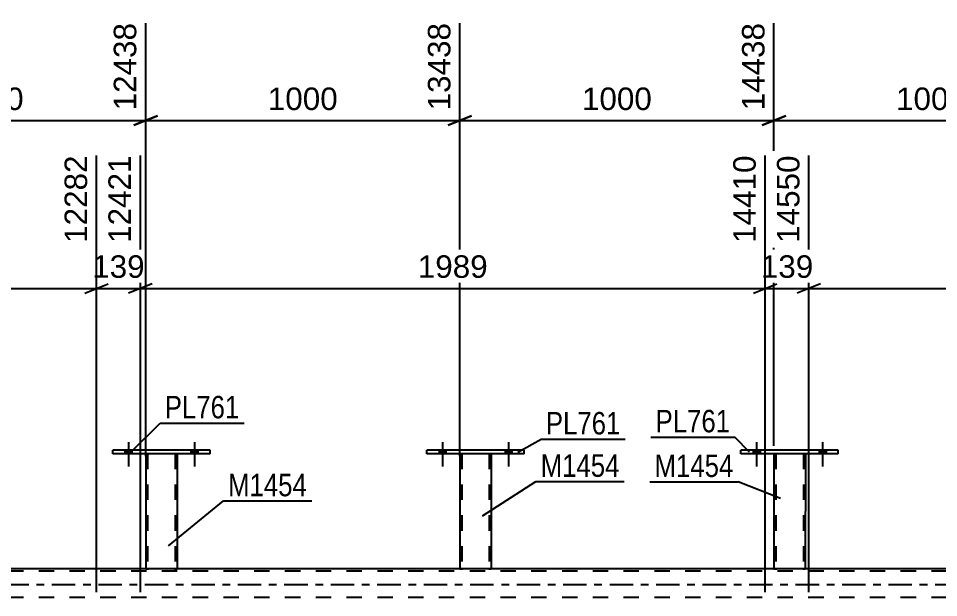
# Model space of a CAD drawing. Header units: millimetres. Extents: x 0 to 841, y 0 to 594.
# Drawn here: x 529.9 to 647.1, y 434.6 to 508.4 of the extents above; entities that cross this region are included whole.
import ezdxf

# ---------------------------------------------------------------- set-up
doc = ezdxf.new("R2010")
doc.units = ezdxf.units.MM
doc.linetypes.add('DXK_LINE_DOT2', pattern=[3.9198, 1.9599, -1.9599])
doc.linetypes.add('DXK_LINE_DOT3', pattern=[5.9187, 2.979, -0.9799, 0.9799, -0.9799])
doc.styles.add('Arial', font='ARIAL.TTF', dxfattribs={"height": 0.2})
doc.styles.add('Arial Narrow', font='ARIALN.TTF', dxfattribs={"height": 0.2})

# ---------------------------------------------------------------- blocks, each defined once
blk = doc.blocks.new('Part-318465270-4685 - 4424')
at = {"color": 2, "linetype": 'Continuous'}
for p, q in [((541.91, 452.92), (541.91, 453.4)), ((554.31, 453.4), (541.91, 453.4)), ((554.31, 452.92), (541.91, 452.92)), ((554.31, 452.92), (554.31, 453.4))]:
    blk.add_line(p, q, dxfattribs=at)
blk = doc.blocks.new('Part-318465270-4680 - 4424')
at = {"color": 2, "linetype": 'Continuous'}
for p, q in [((546.11, 452.92), (546.11, 438.28)), ((550.11, 452.92), (550.11, 438.28)), ((546.14, 438.28), (546.11, 438.28)), ((546.25, 438.28), (546.14, 438.28)), ((546.4, 438.28), (546.25, 438.28)), ((549.81, 438.28), (546.4, 438.28)), ((549.97, 438.28), (549.81, 438.28)), ((550.07, 438.28), (549.97, 438.28)), ((550.11, 438.28), (550.07, 438.28))]:
    blk.add_line(p, q, dxfattribs=at)
at = {"color": 7, "linetype": 'DXK_LINE_DOT2'}
for p, q in [((546.11, 452.92), (546.11, 452.92)), ((546.11, 452.92), (546.11, 452.92)), ((546.11, 452.92), (546.11, 452.92)), ((546.15, 452.92), (546.11, 452.92)), ((546.11, 452.92), (546.15, 452.92)), ((546.25, 452.92), (546.15, 452.92)), ((546.15, 452.92), (546.25, 452.92)), ((546.41, 452.92), (546.25, 452.92)), ((546.25, 452.92), (546.41, 452.92)), ((546.35, 452.92), (546.35, 452.92)), ((546.35, 452.92), (546.35, 438.28)), ((546.37, 452.92), (546.35, 452.92)), ((546.35, 452.92), (546.37, 452.92)), ((546.42, 452.92), (546.37, 452.92)), ((546.37, 452.92), (546.42, 452.92)), ((549.81, 452.92), (546.41, 452.92)), ((549.81, 452.92), (546.41, 452.92)), ((549.72, 452.92), (546.42, 452.92)), ((546.42, 452.92), (546.5, 452.92)), ((549.8, 452.92), (546.5, 452.92)), ((549.8, 452.92), (549.72, 452.92)), ((549.85, 452.92), (549.8, 452.92)), ((549.8, 452.92), (549.85, 452.92)), ((549.81, 452.92), (549.97, 452.92)), ((549.97, 452.92), (549.81, 452.92)), ((549.87, 452.92), (549.85, 452.92)), ((549.85, 452.92), (549.87, 452.92)), ((549.87, 452.92), (549.87, 452.92)), ((549.87, 452.92), (549.87, 438.28)), ((549.97, 452.92), (550.07, 452.92)), ((550.07, 452.92), (549.97, 452.92)), ((550.07, 452.92), (550.11, 452.92)), ((550.11, 452.92), (550.07, 452.92)), ((550.11, 452.92), (550.11, 452.92)), ((550.11, 452.92), (550.11, 452.92)), ((550.11, 452.92), (550.11, 452.92)), ((546.11, 438.28), (546.14, 438.28)), ((546.14, 438.28), (546.25, 438.28)), ((546.25, 438.28), (546.4, 438.28)), ((546.36, 438.28), (546.35, 438.28)), ((546.35, 438.28), (546.36, 438.28)), ((546.42, 438.28), (546.36, 438.28)), ((546.36, 438.28), (546.4, 438.28)), ((549.81, 438.28), (546.4, 438.28)), ((546.4, 438.28), (546.42, 438.28)), ((549.72, 438.28), (546.42, 438.28)), ((546.42, 438.28), (546.49, 438.28)), ((549.8, 438.28), (546.49, 438.28)), ((549.8, 438.28), (549.72, 438.28)), ((549.85, 438.28), (549.8, 438.28)), ((549.8, 438.28), (549.85, 438.28)), ((549.81, 438.28), (549.97, 438.28)), ((549.87, 438.28), (549.85, 438.28)), ((549.85, 438.28), (549.87, 438.28)), ((549.97, 438.28), (550.07, 438.28)), ((550.07, 438.28), (550.11, 438.28))]:
    blk.add_line(p, q, dxfattribs=at)
blk = doc.blocks.new('Part-318465270-4690 - 4424')
at = {"color": 2, "linetype": 'Continuous'}
for p, q in [((586.11, 452.92), (586.11, 438.28)), ((590.11, 452.92), (590.11, 438.28)), ((586.14, 438.28), (586.11, 438.28)), ((586.25, 438.28), (586.14, 438.28)), ((586.4, 438.28), (586.25, 438.28)), ((589.81, 438.28), (586.4, 438.28)), ((589.97, 438.28), (589.81, 438.28)), ((590.07, 438.28), (589.97, 438.28)), ((590.11, 438.28), (590.07, 438.28))]:
    blk.add_line(p, q, dxfattribs=at)
at = {"color": 7, "linetype": 'DXK_LINE_DOT2'}
for p, q in [((586.11, 452.92), (586.11, 452.92)), ((586.11, 452.92), (586.11, 452.92)), ((586.11, 452.92), (586.11, 452.92)), ((586.15, 452.92), (586.11, 452.92)), ((586.11, 452.92), (586.15, 452.92)), ((586.25, 452.92), (586.15, 452.92)), ((586.15, 452.92), (586.25, 452.92)), ((586.41, 452.92), (586.25, 452.92)), ((586.25, 452.92), (586.41, 452.92)), ((586.35, 452.92), (586.35, 452.92)), ((586.35, 452.92), (586.35, 438.28)), ((586.37, 452.92), (586.35, 452.92)), ((586.35, 452.92), (586.37, 452.92)), ((586.42, 452.92), (586.37, 452.92)), ((586.37, 452.92), (586.42, 452.92)), ((589.81, 452.92), (586.41, 452.92)), ((589.81, 452.92), (586.41, 452.92)), ((589.72, 452.92), (586.42, 452.92)), ((586.42, 452.92), (586.5, 452.92)), ((589.8, 452.92), (586.5, 452.92)), ((589.8, 452.92), (589.72, 452.92)), ((589.85, 452.92), (589.8, 452.92)), ((589.8, 452.92), (589.85, 452.92)), ((589.81, 452.92), (589.97, 452.92)), ((589.97, 452.92), (589.81, 452.92)), ((589.87, 452.92), (589.85, 452.92)), ((589.85, 452.92), (589.87, 452.92)), ((589.87, 452.92), (589.87, 452.92)), ((589.87, 452.92), (589.87, 438.28)), ((589.97, 452.92), (590.07, 452.92)), ((590.07, 452.92), (589.97, 452.92)), ((590.07, 452.92), (590.11, 452.92)), ((590.11, 452.92), (590.07, 452.92)), ((590.11, 452.92), (590.11, 452.92)), ((590.11, 452.92), (590.11, 452.92)), ((590.11, 452.92), (590.11, 452.92)), ((586.11, 438.28), (586.14, 438.28)), ((586.14, 438.28), (586.25, 438.28)), ((586.25, 438.28), (586.4, 438.28)), ((586.36, 438.28), (586.35, 438.28)), ((586.35, 438.28), (586.36, 438.28)), ((586.42, 438.28), (586.36, 438.28)), ((586.36, 438.28), (586.4, 438.28)), ((589.81, 438.28), (586.4, 438.28)), ((586.4, 438.28), (586.42, 438.28)), ((589.72, 438.28), (586.42, 438.28)), ((586.42, 438.28), (586.49, 438.28)), ((589.8, 438.28), (586.49, 438.28)), ((589.8, 438.28), (589.72, 438.28)), ((589.85, 438.28), (589.8, 438.28)), ((589.8, 438.28), (589.85, 438.28)), ((589.81, 438.28), (589.97, 438.28)), ((589.87, 438.28), (589.85, 438.28)), ((589.85, 438.28), (589.87, 438.28)), ((589.97, 438.28), (590.07, 438.28)), ((590.07, 438.28), (590.11, 438.28))]:
    blk.add_line(p, q, dxfattribs=at)
blk = doc.blocks.new('Part-318465270-4695 - 4424')
at = {"color": 2, "linetype": 'Continuous'}
for p, q in [((581.91, 452.92), (581.91, 453.4)), ((594.31, 453.4), (581.91, 453.4)), ((594.31, 452.92), (581.91, 452.92)), ((594.31, 452.92), (594.31, 453.4))]:
    blk.add_line(p, q, dxfattribs=at)
blk = doc.blocks.new('Part-318465270-4700 - 4424')
at = {"color": 2, "linetype": 'Continuous'}
for p, q in [((621.91, 452.92), (621.91, 453.4)), ((634.31, 453.4), (621.91, 453.4)), ((634.31, 452.92), (621.91, 452.92)), ((634.31, 452.92), (634.31, 453.4))]:
    blk.add_line(p, q, dxfattribs=at)
blk = doc.blocks.new('Bolt-318465270-4864 - 4424')
at = {"linetype": 'Continuous'}
for points in [[(623.47, 452.92), (624.35, 452.92), (624.35, 453.4), (623.47, 453.4)], [(631.87, 452.92), (632.75, 452.92), (632.75, 453.4), (631.87, 453.4)]]:
    blk.add_hatch(color=1, dxfattribs=at).paths.add_polyline_path(points)
at = {"color": 1, "linetype": 'Continuous'}
for p, q in [((623.91, 454.4), (623.91, 451.28)), ((632.31, 454.4), (632.31, 451.28)), ((623.47, 453.4), (623.47, 452.92)), ((624.35, 453.4), (624.35, 452.92)), ((631.87, 453.4), (631.87, 452.92)), ((632.75, 453.4), (632.75, 452.92))]:
    blk.add_line(p, q, dxfattribs=at)
blk = doc.blocks.new('Part-318465270-4766 - 4424')
at = {"color": 2, "linetype": 'Continuous'}
for p, q in [((546.11, 438.28), (510.1, 438.28)), ((586.11, 438.28), (550.11, 438.28)), ((626.1, 438.28), (590.11, 438.28)), ((666.1, 438.28), (630.1, 438.28))]:
    blk.add_line(p, q, dxfattribs=at)
at = {"color": 7, "linetype": 'DXK_LINE_DOT2'}
for p, q in [((550.11, 438.28), (546.11, 438.28)), ((590.11, 438.28), (586.11, 438.28)), ((630.1, 438.28), (626.1, 438.28)), ((769.64, 437.96), (84.35, 437.96)), ((769.64, 434.6), (84.35, 434.6))]:
    blk.add_line(p, q, dxfattribs=at)
at = {"color": 7, "linetype": 'DXK_LINE_DOT3'}
blk.add_line((84.35, 436.28), (779.44, 436.28), dxfattribs=at)
blk = doc.blocks.new('Part-318465270-4842 - 4424')
at = {"color": 2, "linetype": 'Continuous'}
for p, q in [((626.11, 452.92), (626.1, 438.28)), ((630.11, 452.92), (630.1, 438.28)), ((626.14, 438.28), (626.1, 438.28)), ((626.24, 438.28), (626.14, 438.28)), ((626.4, 438.28), (626.24, 438.28)), ((629.81, 438.28), (626.4, 438.28)), ((629.96, 438.28), (629.81, 438.28)), ((630.07, 438.28), (629.96, 438.28)), ((630.1, 438.28), (630.07, 438.28))]:
    blk.add_line(p, q, dxfattribs=at)
at = {"color": 7, "linetype": 'DXK_LINE_DOT2'}
for p, q in [((626.11, 452.92), (626.11, 452.92)), ((626.11, 452.92), (626.11, 452.92)), ((626.11, 452.92), (626.11, 452.92)), ((626.14, 452.92), (626.11, 452.92)), ((626.11, 452.92), (626.14, 452.92)), ((626.25, 452.92), (626.14, 452.92)), ((626.14, 452.92), (626.25, 452.92)), ((626.4, 452.92), (626.25, 452.92)), ((626.25, 452.92), (626.4, 452.92)), ((626.35, 452.92), (626.34, 438.28)), ((626.35, 452.92), (626.35, 452.92)), ((626.37, 452.92), (626.35, 452.92)), ((626.35, 452.92), (626.37, 452.92)), ((626.42, 452.92), (626.37, 452.92)), ((626.37, 452.92), (626.42, 452.92)), ((629.81, 452.92), (626.4, 452.92)), ((629.81, 452.92), (626.4, 452.92)), ((629.72, 452.92), (626.42, 452.92)), ((626.42, 452.92), (626.5, 452.92)), ((629.8, 452.92), (626.5, 452.92)), ((629.8, 452.92), (629.72, 452.92)), ((629.85, 452.92), (629.8, 452.92)), ((629.8, 452.92), (629.85, 452.92)), ((629.81, 452.92), (629.97, 452.92)), ((629.97, 452.92), (629.81, 452.92)), ((629.87, 452.92), (629.85, 452.92)), ((629.85, 452.92), (629.87, 452.92)), ((629.87, 452.92), (629.86, 438.28)), ((629.87, 452.92), (629.87, 452.92)), ((629.97, 452.92), (630.07, 452.92)), ((630.07, 452.92), (629.97, 452.92)), ((630.07, 452.92), (630.11, 452.92)), ((630.11, 452.92), (630.07, 452.92)), ((630.11, 452.92), (630.11, 452.92)), ((630.11, 452.92), (630.11, 452.92)), ((630.11, 452.92), (630.11, 452.92)), ((626.1, 438.28), (626.14, 438.28)), ((626.14, 438.28), (626.24, 438.28)), ((626.24, 438.28), (626.4, 438.28)), ((626.36, 438.28), (626.34, 438.28)), ((626.34, 438.28), (626.36, 438.28)), ((626.41, 438.28), (626.36, 438.28)), ((626.36, 438.28), (626.4, 438.28)), ((629.81, 438.28), (626.4, 438.28)), ((626.4, 438.28), (626.41, 438.28)), ((629.72, 438.28), (626.41, 438.28)), ((626.41, 438.28), (626.49, 438.28)), ((629.79, 438.28), (626.49, 438.28)), ((629.79, 438.28), (629.72, 438.28)), ((629.84, 438.28), (629.79, 438.28)), ((629.79, 438.28), (629.84, 438.28)), ((629.81, 438.28), (629.96, 438.28)), ((629.86, 438.28), (629.84, 438.28)), ((629.84, 438.28), (629.86, 438.28)), ((629.96, 438.28), (630.07, 438.28)), ((630.07, 438.28), (630.1, 438.28))]:
    blk.add_line(p, q, dxfattribs=at)
blk = doc.blocks.new('Bolt-318465270-4865 - 4424')
at = {"linetype": 'Continuous'}
for points in [[(623.47, 452.92), (624.35, 452.92), (624.35, 453.4), (623.47, 453.4)], [(631.87, 452.92), (632.75, 452.92), (632.75, 453.4), (631.87, 453.4)]]:
    blk.add_hatch(color=1, dxfattribs=at).paths.add_polyline_path(points)
at = {"color": 1, "linetype": 'Continuous'}
for p, q in [((623.91, 454.4), (623.91, 451.28)), ((632.31, 454.4), (632.31, 451.28)), ((623.47, 453.4), (623.47, 452.92)), ((624.35, 453.4), (624.35, 452.92)), ((631.87, 453.4), (631.87, 452.92)), ((632.75, 453.4), (632.75, 452.92))]:
    blk.add_line(p, q, dxfattribs=at)
blk = doc.blocks.new('Bolt-318465270-4884 - 4424')
at = {"linetype": 'Continuous'}
for points in [[(543.47, 452.92), (544.35, 452.92), (544.35, 453.4), (543.47, 453.4)], [(551.87, 452.92), (552.75, 452.92), (552.75, 453.4), (551.87, 453.4)]]:
    blk.add_hatch(color=1, dxfattribs=at).paths.add_polyline_path(points)
at = {"color": 1, "linetype": 'Continuous'}
for p, q in [((543.91, 454.4), (543.91, 451.28)), ((552.31, 454.4), (552.31, 451.28)), ((543.47, 453.4), (543.47, 452.92)), ((544.35, 453.4), (544.35, 452.92)), ((551.87, 453.4), (551.87, 452.92)), ((552.75, 453.4), (552.75, 452.92))]:
    blk.add_line(p, q, dxfattribs=at)
blk = doc.blocks.new('Bolt-318465270-4885 - 4424')
at = {"linetype": 'Continuous'}
for points in [[(543.47, 452.92), (544.35, 452.92), (544.35, 453.4), (543.47, 453.4)], [(551.87, 452.92), (552.75, 452.92), (552.75, 453.4), (551.87, 453.4)]]:
    blk.add_hatch(color=1, dxfattribs=at).paths.add_polyline_path(points)
at = {"color": 1, "linetype": 'Continuous'}
for p, q in [((543.91, 454.4), (543.91, 451.28)), ((552.31, 454.4), (552.31, 451.28)), ((543.47, 453.4), (543.47, 452.92)), ((544.35, 453.4), (544.35, 452.92)), ((551.87, 453.4), (551.87, 452.92)), ((552.75, 453.4), (552.75, 452.92))]:
    blk.add_line(p, q, dxfattribs=at)
blk = doc.blocks.new('Bolt-318465270-4886 - 4424')
at = {"linetype": 'Continuous'}
for points in [[(583.47, 452.92), (584.35, 452.92), (584.35, 453.4), (583.47, 453.4)], [(591.87, 452.92), (592.75, 452.92), (592.75, 453.4), (591.87, 453.4)]]:
    blk.add_hatch(color=1, dxfattribs=at).paths.add_polyline_path(points)
at = {"color": 1, "linetype": 'Continuous'}
for p, q in [((583.91, 454.4), (583.91, 451.28)), ((592.31, 454.4), (592.31, 451.28)), ((583.47, 453.4), (583.47, 452.92)), ((584.35, 453.4), (584.35, 452.92)), ((591.87, 453.4), (591.87, 452.92)), ((592.75, 453.4), (592.75, 452.92))]:
    blk.add_line(p, q, dxfattribs=at)
blk = doc.blocks.new('Bolt-318465270-4887 - 4424')
at = {"linetype": 'Continuous'}
for points in [[(583.47, 452.92), (584.35, 452.92), (584.35, 453.4), (583.47, 453.4)], [(591.87, 452.92), (592.75, 452.92), (592.75, 453.4), (591.87, 453.4)]]:
    blk.add_hatch(color=1, dxfattribs=at).paths.add_polyline_path(points)
at = {"color": 1, "linetype": 'Continuous'}
for p, q in [((583.91, 454.4), (583.91, 451.28)), ((592.31, 454.4), (592.31, 451.28)), ((583.47, 453.4), (583.47, 452.92)), ((584.35, 453.4), (584.35, 452.92)), ((591.87, 453.4), (591.87, 452.92)), ((592.75, 453.4), (592.75, 452.92))]:
    blk.add_line(p, q, dxfattribs=at)
blk = doc.blocks.new('StraightDimension-318465270-5465 - 4424')
at = {"color": 7, "linetype": 'Continuous'}
for p, q in [((626.11, 453.92), (626.11, 507.77)), ((666.11, 452.59), (666.11, 507.77)), ((627.61, 495.95), (624.61, 494.75)), ((664.61, 494.75), (667.61, 495.95)), ((626.11, 495.35), (666.11, 495.35))]:
    blk.add_line(p, q, dxfattribs=at)
at = {"color": 0}
blk.add_wipeout([(651.15, 496.1), (651.15, 500.3), (641.06, 500.3), (641.06, 496.1)], dxfattribs=at)
at = {"color": 3, "style": 'Arial'}
blk.add_text('1000', height=2.865, dxfattribs=at).set_placement((641.66, 496.7))
at = {"color": 0, "linetype": 'Continuous'}
blk.add_wipeout([(665.51, 508.37), (661.31, 508.37), (661.31, 496.05), (665.51, 496.05)], dxfattribs=at)
at = {"color": 3, "linetype": 'Continuous', "style": 'Arial'}
blk.add_text('15438', height=2.865, rotation=90.0002, dxfattribs=at).set_placement((664.91, 496.65))
blk = doc.blocks.new('StraightDimension-318465270-5473 - 4424')
at = {"color": 7, "linetype": 'Continuous'}
for p, q in [((586.11, 452.62), (586.11, 507.77)), ((626.11, 453.92), (626.11, 507.77)), ((587.61, 495.95), (584.61, 494.75)), ((624.61, 494.75), (627.61, 495.95)), ((586.11, 495.35), (626.11, 495.35))]:
    blk.add_line(p, q, dxfattribs=at)
at = {"color": 0}
blk.add_wipeout([(611.16, 496.1), (611.16, 500.3), (601.06, 500.3), (601.06, 496.1)], dxfattribs=at)
at = {"color": 3, "style": 'Arial'}
blk.add_text('1000', height=2.865, dxfattribs=at).set_placement((601.66, 496.7))
at = {"color": 0, "linetype": 'Continuous'}
blk.add_wipeout([(625.51, 508.37), (621.31, 508.37), (621.31, 496.05), (625.51, 496.05)], dxfattribs=at)
at = {"color": 3, "linetype": 'Continuous', "style": 'Arial'}
blk.add_text('14438', height=2.865, rotation=90.0002, dxfattribs=at).set_placement((624.91, 496.65))
blk = doc.blocks.new('StraightDimension-318465270-5481 - 4424')
at = {"color": 7, "linetype": 'Continuous'}
for p, q in [((546.11, 452.63), (546.11, 507.77)), ((586.11, 452.62), (586.11, 507.77)), ((547.61, 495.95), (544.61, 494.75)), ((584.61, 494.75), (587.61, 495.95)), ((546.11, 495.35), (586.11, 495.35))]:
    blk.add_line(p, q, dxfattribs=at)
at = {"color": 0}
blk.add_wipeout([(571.16, 496.1), (571.16, 500.3), (561.06, 500.3), (561.06, 496.1)], dxfattribs=at)
at = {"color": 3, "style": 'Arial'}
blk.add_text('1000', height=2.865, dxfattribs=at).set_placement((561.66, 496.7))
at = {"color": 0, "linetype": 'Continuous'}
blk.add_wipeout([(585.51, 508.37), (581.31, 508.37), (581.31, 496.05), (585.51, 496.05)], dxfattribs=at)
at = {"color": 3, "linetype": 'Continuous', "style": 'Arial'}
blk.add_text('13438', height=2.865, rotation=90.0002, dxfattribs=at).set_placement((584.91, 496.65))
blk = doc.blocks.new('StraightDimension-318465270-5201 - 4424')
at = {"color": 7, "linetype": 'Continuous'}
for p, q in [((630.56, 435.28), (630.56, 490.89)), ((710.12, 435.28), (710.12, 490.89)), ((632.06, 474.58), (629.06, 473.38)), ((708.62, 473.38), (711.62, 474.58)), ((630.56, 473.98), (710.12, 473.98))]:
    blk.add_line(p, q, dxfattribs=at)
at = {"color": 0, "linetype": 'Continuous'}
blk.add_wipeout([(709.52, 491.49), (705.32, 491.49), (705.32, 479.18), (709.52, 479.18)], dxfattribs=at)
at = {"color": 0}
blk.add_wipeout([(675.39, 474.73), (675.39, 478.93), (665.29, 478.93), (665.29, 474.73)], dxfattribs=at)
at = {"color": 3, "linetype": 'Continuous', "style": 'Arial'}
blk.add_text('16539', height=2.865, rotation=90.0002, dxfattribs=at).set_placement((708.92, 479.78))
at = {"color": 3, "style": 'Arial'}
blk.add_text('1989', height=2.865, dxfattribs=at).set_placement((665.89, 475.33))
blk = doc.blocks.new('StraightDimension-318465270-5219 - 4424')
at = {"color": 7, "linetype": 'Continuous'}
for p, q in [((624.99, 435.28), (624.99, 490.89)), ((630.56, 435.28), (630.56, 490.89)), ((623.49, 473.38), (626.49, 474.58)), ((632.06, 474.58), (629.06, 473.38)), ((624.99, 473.98), (630.56, 473.98))]:
    blk.add_line(p, q, dxfattribs=at)
at = {"color": 0}
blk.add_wipeout([(631.71, 474.73), (631.71, 478.93), (623.84, 478.93), (623.84, 474.73)], dxfattribs=at)
at = {"color": 3, "style": 'Arial'}
blk.add_text('139', height=2.865, dxfattribs=at).set_placement((624.44, 475.33))
at = {"color": 0, "linetype": 'Continuous'}
blk.add_wipeout([(629.96, 491.49), (625.76, 491.49), (625.76, 479.18), (629.96, 479.18)], dxfattribs=at)
at = {"color": 3, "linetype": 'Continuous', "style": 'Arial'}
blk.add_text('14550', height=2.865, rotation=90.0002, dxfattribs=at).set_placement((629.36, 479.78))
blk = doc.blocks.new('StraightDimension-318465270-5237 - 4424')
at = {"color": 7, "linetype": 'Continuous'}
for p, q in [((545.43, 435.28), (545.43, 490.89)), ((624.99, 435.28), (624.99, 490.89)), ((546.93, 474.58), (543.93, 473.38)), ((623.49, 473.38), (626.49, 474.58)), ((545.43, 473.98), (624.99, 473.98))]:
    blk.add_line(p, q, dxfattribs=at)
at = {"color": 0, "linetype": 'Continuous'}
blk.add_wipeout([(624.39, 491.49), (620.19, 491.49), (620.19, 479.18), (624.39, 479.18)], dxfattribs=at)
at = {"color": 0}
blk.add_wipeout([(590.25, 474.73), (590.25, 478.93), (580.16, 478.93), (580.16, 474.73)], dxfattribs=at)
at = {"color": 3, "linetype": 'Continuous', "style": 'Arial'}
blk.add_text('14410', height=2.865, rotation=90.0002, dxfattribs=at).set_placement((623.79, 479.78))
at = {"color": 3, "style": 'Arial'}
blk.add_text('1989', height=2.865, dxfattribs=at).set_placement((580.76, 475.33))
blk = doc.blocks.new('StraightDimension-318465270-5255 - 4424')
at = {"color": 7, "linetype": 'Continuous'}
for p, q in [((539.85, 435.28), (539.85, 490.89)), ((545.43, 435.28), (545.43, 490.89)), ((538.35, 473.38), (541.35, 474.58)), ((546.93, 474.58), (543.93, 473.38)), ((539.85, 473.98), (545.43, 473.98))]:
    blk.add_line(p, q, dxfattribs=at)
at = {"color": 0}
blk.add_wipeout([(546.57, 474.73), (546.57, 478.93), (538.7, 478.93), (538.7, 474.73)], dxfattribs=at)
at = {"color": 3, "style": 'Arial'}
blk.add_text('139', height=2.865, dxfattribs=at).set_placement((539.3, 475.33))
at = {"color": 0, "linetype": 'Continuous'}
blk.add_wipeout([(544.83, 491.49), (540.63, 491.49), (540.63, 479.18), (544.83, 479.18)], dxfattribs=at)
at = {"color": 3, "linetype": 'Continuous', "style": 'Arial'}
blk.add_text('12421', height=2.865, rotation=90.0002, dxfattribs=at).set_placement((544.23, 479.78))
blk = doc.blocks.new('StraightDimension-318465270-5273 - 4424')
at = {"color": 7, "linetype": 'Continuous'}
for p, q in [((460.29, 435.28), (460.29, 490.89)), ((539.85, 435.28), (539.85, 490.89)), ((461.79, 474.58), (458.79, 473.38)), ((538.35, 473.38), (541.35, 474.58)), ((460.29, 473.98), (539.85, 473.98))]:
    blk.add_line(p, q, dxfattribs=at)
at = {"color": 0, "linetype": 'Continuous'}
blk.add_wipeout([(539.25, 491.49), (535.05, 491.49), (535.05, 479.18), (539.25, 479.18)], dxfattribs=at)
at = {"color": 0}
blk.add_wipeout([(505.12, 474.73), (505.12, 478.93), (495.02, 478.93), (495.02, 474.73)], dxfattribs=at)
at = {"color": 3, "linetype": 'Continuous', "style": 'Arial'}
blk.add_text('12282', height=2.865, rotation=90.0002, dxfattribs=at).set_placement((538.65, 479.78))
at = {"color": 3, "style": 'Arial'}
blk.add_text('1989', height=2.865, dxfattribs=at).set_placement((495.62, 475.33))
blk = doc.blocks.new('StraightDimension-318465270-5489 - 4424')
at = {"color": 7, "linetype": 'Continuous'}
for p, q in [((506.11, 453.34), (506.11, 507.77)), ((546.11, 452.63), (546.11, 507.77)), ((507.61, 495.95), (504.61, 494.75)), ((544.61, 494.75), (547.61, 495.95)), ((506.11, 495.35), (546.11, 495.35))]:
    blk.add_line(p, q, dxfattribs=at)
at = {"color": 0}
blk.add_wipeout([(531.16, 496.1), (531.16, 500.3), (521.06, 500.3), (521.06, 496.1)], dxfattribs=at)
at = {"color": 3, "style": 'Arial'}
blk.add_text('1000', height=2.865, dxfattribs=at).set_placement((521.66, 496.7))
at = {"color": 0, "linetype": 'Continuous'}
blk.add_wipeout([(545.51, 508.37), (541.31, 508.37), (541.31, 496.05), (545.51, 496.05)], dxfattribs=at)
at = {"color": 3, "linetype": 'Continuous', "style": 'Arial'}
blk.add_text('12438', height=2.865, rotation=90.0002, dxfattribs=at).set_placement((544.91, 496.65))
blk = doc.blocks.new('Mark-318465270-4691 - 4424')
at = {"color": 30, "linetype": 'Continuous'}
for p, q in [((593.49, 453.14), (596.47, 454.78)), ((596.47, 454.78), (607.18, 454.78))]:
    blk.add_line(p, q, dxfattribs=at)
at = {"color": 0}
blk.add_wipeout([(606.58, 455.38), (606.58, 458.38), (597.07, 458.38), (597.07, 455.38)], dxfattribs=at)
blk.add_wipeout([(606.58, 455.38), (606.58, 458.38), (597.07, 458.38), (597.07, 455.38)], dxfattribs=at)
at = {"color": 3, "style": 'Arial Narrow'}
blk.add_text('PL761', height=2.863, dxfattribs=at).set_placement((597.07, 455.38))
blk = doc.blocks.new('Mark-318465270-4676 - 4424')
at = {"color": 30, "linetype": 'Continuous'}
for p, q in [((549.03, 441.2), (556, 446.91)), ((556, 446.91), (567.25, 446.91))]:
    blk.add_line(p, q, dxfattribs=at)
at = {"color": 0}
blk.add_wipeout([(566.65, 447.51), (566.65, 450.51), (556.6, 450.51), (556.6, 447.51)], dxfattribs=at)
blk.add_wipeout([(566.65, 447.51), (566.65, 450.51), (556.6, 450.51), (556.6, 447.51)], dxfattribs=at)
at = {"color": 3, "style": 'Arial Narrow'}
blk.add_text('M1454', height=2.863, dxfattribs=at).set_placement((556.6, 447.51))
blk = doc.blocks.new('Mark-318465270-4681 - 4424')
at = {"color": 30, "linetype": 'Continuous'}
for p, q in [((544.4, 453.29), (547.94, 456.83)), ((547.94, 456.83), (558.64, 456.83))]:
    blk.add_line(p, q, dxfattribs=at)
at = {"color": 0}
blk.add_wipeout([(558.04, 457.43), (558.04, 460.43), (548.54, 460.43), (548.54, 457.43)], dxfattribs=at)
blk.add_wipeout([(558.04, 457.43), (558.04, 460.43), (548.54, 460.43), (548.54, 457.43)], dxfattribs=at)
at = {"color": 3, "style": 'Arial Narrow'}
blk.add_text('PL761', height=2.863, dxfattribs=at).set_placement((548.54, 457.43))
blk = doc.blocks.new('Mark-318465270-4686 - 4424')
at = {"color": 30, "linetype": 'Continuous'}
for p, q in [((588.98, 445.02), (595.81, 449.38)), ((595.81, 449.38), (607.06, 449.38))]:
    blk.add_line(p, q, dxfattribs=at)
at = {"color": 0}
blk.add_wipeout([(606.46, 449.98), (606.46, 452.98), (596.41, 452.98), (596.41, 449.98)], dxfattribs=at)
blk.add_wipeout([(606.46, 449.98), (606.46, 452.98), (596.41, 452.98), (596.41, 449.98)], dxfattribs=at)
at = {"color": 3, "style": 'Arial Narrow'}
blk.add_text('M1454', height=2.863, dxfattribs=at).set_placement((596.41, 449.98))
blk = doc.blocks.new('Mark-318465270-4696 - 4424')
at = {"color": 30, "linetype": 'Continuous'}
for p in [(610.44, 455.05), (623.02, 453.14)]:
    blk.add_line(p, (621.15, 455.05), dxfattribs=at)
at = {"color": 0}
blk.add_wipeout([(620.55, 455.65), (620.55, 458.65), (611.04, 458.65), (611.04, 455.65)], dxfattribs=at)
blk.add_wipeout([(620.55, 455.65), (620.55, 458.65), (611.04, 458.65), (611.04, 455.65)], dxfattribs=at)
at = {"color": 3, "style": 'Arial Narrow'}
blk.add_text('PL761', height=2.863, dxfattribs=at).set_placement((611.04, 455.65))
blk = doc.blocks.new('Mark-318465270-4838 - 4424')
at = {"color": 30, "linetype": 'Continuous'}
for p in [(610.31, 449.36), (626.93, 447.22)]:
    blk.add_line(p, (621.56, 449.36), dxfattribs=at)
at = {"color": 0}
blk.add_wipeout([(620.96, 449.96), (620.96, 452.96), (610.91, 452.96), (610.91, 449.96)], dxfattribs=at)
blk.add_wipeout([(620.96, 449.96), (620.96, 452.96), (610.91, 452.96), (610.91, 449.96)], dxfattribs=at)
at = {"color": 3, "style": 'Arial Narrow'}
blk.add_text('M1454', height=2.863, dxfattribs=at).set_placement((610.91, 449.96))

msp = doc.modelspace()

# ---------------------------------------------------------------- block references
for name in ['Bolt-318465270-4884 - 4424', 'Bolt-318465270-4885 - 4424', 'Bolt-318465270-4886 - 4424', 'Bolt-318465270-4887 - 4424', 'Bolt-318465270-4864 - 4424', 'Bolt-318465270-4865 - 4424', 'Part-318465270-4685 - 4424', 'Part-318465270-4680 - 4424', 'Part-318465270-4695 - 4424', 'Part-318465270-4690 - 4424', 'Part-318465270-4700 - 4424', 'Part-318465270-4842 - 4424', 'Part-318465270-4766 - 4424']:
    msp.add_blockref(name, (0, 0))

# ---------------------------------------------------------------- next in the draw order: block references
msp.add_blockref('StraightDimension-318465270-5465 - 4424', (0, 0))

# ---------------------------------------------------------------- next in the draw order: block references
for name in ['StraightDimension-318465270-5473 - 4424', 'StraightDimension-318465270-5201 - 4424']:
    msp.add_blockref(name, (0, 0))

# ---------------------------------------------------------------- next in the draw order: block references
for name in ['StraightDimension-318465270-5481 - 4424', 'StraightDimension-318465270-5219 - 4424']:
    msp.add_blockref(name, (0, 0))

# ---------------------------------------------------------------- next in the draw order: block references
msp.add_blockref('StraightDimension-318465270-5237 - 4424', (0, 0))

# ---------------------------------------------------------------- next in the draw order: block references
for name in ['StraightDimension-318465270-5255 - 4424', 'Mark-318465270-4691 - 4424', 'Mark-318465270-4696 - 4424', 'Mark-318465270-4676 - 4424']:
    msp.add_blockref(name, (0, 0))

# ---------------------------------------------------------------- next in the draw order: block references
for name in ['StraightDimension-318465270-5273 - 4424', 'Mark-318465270-4686 - 4424', 'Mark-318465270-4838 - 4424']:
    msp.add_blockref(name, (0, 0))

# ---------------------------------------------------------------- next in the draw order: block references
msp.add_blockref('StraightDimension-318465270-5489 - 4424', (0, 0))

# ---------------------------------------------------------------- next in the draw order: block references
msp.add_blockref('Mark-318465270-4681 - 4424', (0, 0))

doc.saveas('drawing.dxf')
